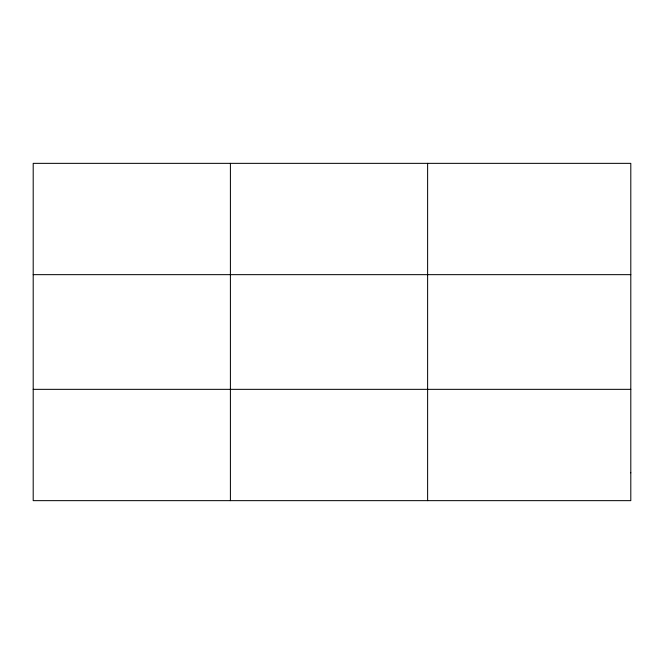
<?xml version="1.0" encoding="UTF-8"?>
<svg xmlns="http://www.w3.org/2000/svg" width="664" height="664" viewBox="0 0 664 664"><rect width="100%" height="100%" fill="white"/><g stroke="black" fill="none" stroke-linecap="round" stroke-linejoin="round"><path stroke-width="1" d="M230.408 163.352L230.408 500.648M427.616 163.352L427.616 500.648M33.2 274.655L630.8 274.655M33.2 389.345L630.8 389.345M630.8 472.826L630.8 500.648L33.2 500.648L33.2 163.352L630.8 163.352L630.8 472.826"/></g></svg>
